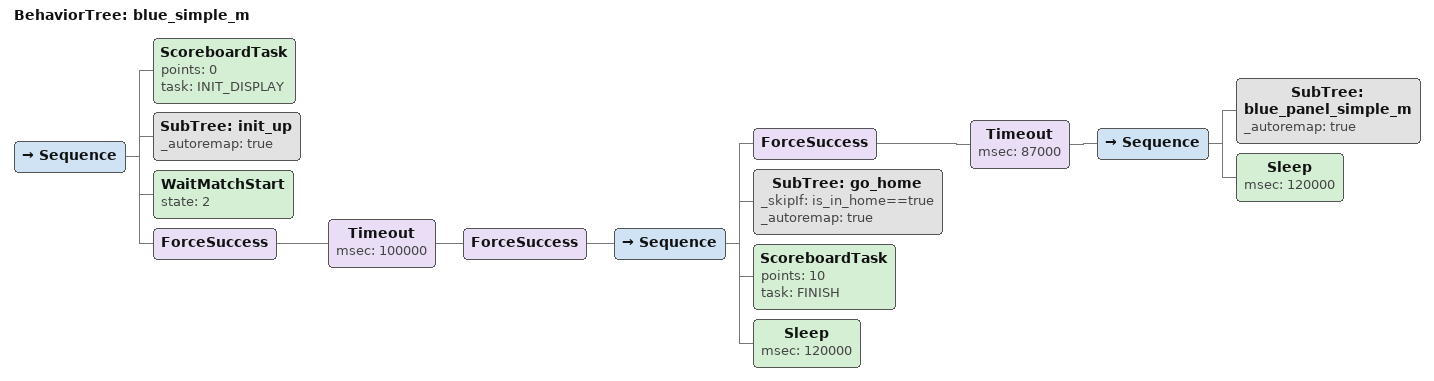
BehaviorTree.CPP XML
<?xml version="1.0" encoding="UTF-8"?>
<root BTCPP_format="4">
  <BehaviorTree ID="blue_simple_m">
    <Sequence>
      <ScoreboardTask points="0"
                      task="INIT_DISPLAY"/>
      <SubTree ID="init_up"
               _autoremap="true"/>
      <WaitMatchStart state="2"/>
      <ForceSuccess>
        <Timeout msec="100000">
          <ForceSuccess>
            <Sequence>
              <ForceSuccess>
                <Timeout msec="87000">
                  <Sequence>
                    <SubTree ID="blue_panel_simple_m"
                             _autoremap="true"/>
                    <Sleep msec="120000"/>
                  </Sequence>
                </Timeout>
              </ForceSuccess>
              <SubTree ID="go_home"
                       _skipIf="is_in_home==true"
                       _autoremap="true"/>
              <ScoreboardTask points="10"
                              task="FINISH"/>
              <Sleep msec="120000"/>
            </Sequence>
          </ForceSuccess>
        </Timeout>
      </ForceSuccess>
    </Sequence>
  </BehaviorTree>

</root>
